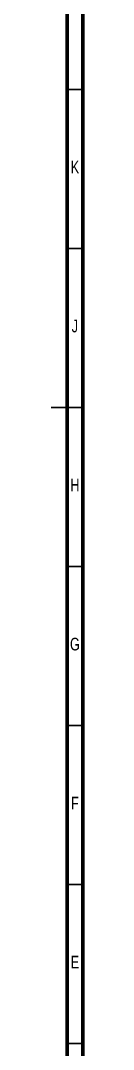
# Model space of a CAD drawing. Header units: millimetres. Extents: x 15 to 1184, y 5 to 836.
# Drawn here: x 1174 to 1184, y 218.6 to 542.1 of the extents above; entities that cross this region are included whole.
import ezdxf

# ---------------------------------------------------------------- set-up
doc = ezdxf.new("R2010")
doc.units = ezdxf.units.MM
doc.styles.add('SLDTEXTSTYLE0', font='TXT', dxfattribs={"width": 0.75})

msp = doc.modelspace()

# ---------------------------------------------------------------- linework, layer by layer
at = {"color": 7, "linetype": 'Continuous', "lineweight": 70}
for p, q in [((1184, 836), (1184, 5)), ((1179, 831), (1179, 10))]:
    msp.add_line(p, q, dxfattribs=at)
at = {"color": 7, "linetype": 'Continuous', "lineweight": 35}
for p, q in [((1179, 520.5), (1184, 520.5)), ((1179, 470.5), (1184, 470.5)), ((1184.001, 420.5), (1173.999, 420.5)), ((1179, 420.5), (1184, 420.5)), ((1179, 370.5), (1184, 370.5)), ((1179, 320.5), (1184, 320.5)), ((1179, 270.5), (1184, 270.5)), ((1179, 220.5), (1184, 220.5))]:
    msp.add_line(p, q, dxfattribs=at)

# ---------------------------------------------------------------- texts
at = {"color": 7, "linetype": 'Continuous', "lineweight": 0, "char_height": 3.969, "attachment_point": 2, "style": 'SLDTEXTSTYLE0'}
for s, insert in [('K', (1181.489, 498.06)), ('J', (1181.465, 448.06)), ('H', (1181.49, 398.06)), ('G', (1181.487, 348.06)), ('F', (1181.458, 298.06)), ('E', (1181.508, 248.06))]:
    msp.add_mtext(s, dxfattribs=dict(at, insert=insert))

doc.saveas('drawing.dxf')
